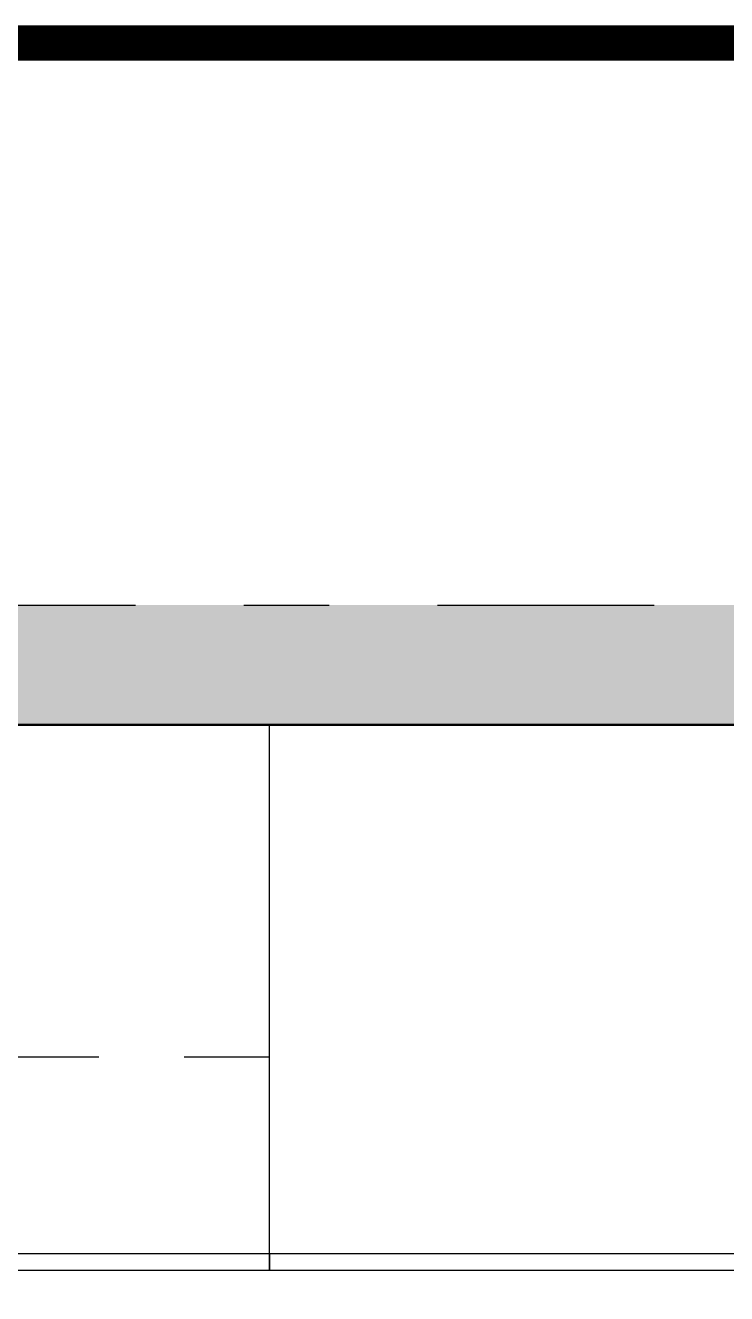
# Model space of a CAD drawing. Header units: millimetres. Extents: x 1068 to 1078.5, y 83.7 to 91.1.
# Drawn here: x 1074.86 to 1075.682, y 89.145 to 90.632 of the extents above; entities that cross this region are included whole.
import ezdxf

# ---------------------------------------------------------------- set-up
doc = ezdxf.new("R2010")
doc.units = ezdxf.units.MM
doc.linetypes.add('TRATTEGGIATA2', pattern=[9.525, 6.35, -3.175])
doc.linetypes.add('TRATTOPUNTOX2', pattern=[50.8, 25.4, -12.7, 0, -12.7])
for name, color, linetype in [('Archweb - blocchi dwg gratis', 2, 'Continuous'), ('ARREDI attrezzature - furniture', 175, 'Continuous'), ('MURATURA sezioni - wall sections', 7, 'Continuous')]:
    doc.layers.add(name, color=color, linetype=linetype)
doc.layers.add('MURATURA tratteggi - hatch walls', color=7, linetype='Continuous', lineweight=40, true_color=0xa8a8a8)

msp = doc.modelspace()

# ---------------------------------------------------------------- hatches: boundary and pattern name
at = {"layer": 'MURATURA tratteggi - hatch walls', "ltscale": 0.02}
h = msp.add_hatch(color=256, dxfattribs=at)
h.dxf.hatch_style = 1
h.paths.add_polyline_path([(1070.7266, 89.9524), (1068.0466, 89.9524), (1068.0466, 84.9169), (1070.7256, 84.9169), (1070.7256, 85.0569), (1068.1866, 85.0569), (1068.1866, 87.7233), (1070.7266, 87.7233), (1070.7266, 88.9071), (1070.5866, 88.9071), (1070.5866, 87.8733), (1069.4008, 87.8733), (1069.4008, 88.7163), (1069.3762, 88.7163), (1069.3762, 87.9733), (1069.3154, 87.9733), (1069.3154, 88.7163), (1069.2908, 88.7163), (1069.2908, 87.8733), (1068.7924, 87.8733), (1068.7924, 88.0141), (1068.1866, 88.0141), (1068.1866, 89.8124), (1069.2908, 89.8124), (1069.2908, 89.5663), (1069.4008, 89.5663), (1069.4008, 89.8124), (1070.5866, 89.8124), (1070.5866, 89.7055), (1070.7266, 89.7055)])
h.paths.add_polyline_path([(1068.7424, 87.9641), (1068.7424, 87.8733), (1068.1866, 87.8733), (1068.1866, 87.9641)], flags=16)
h.paths.add_polyline_path([(1078.5077, 89.9524), (1071.8256, 89.9524), (1071.8256, 88.4737), (1071.9666, 88.4737), (1071.9666, 89.8114), (1078.1077, 89.8114), (1078.1077, 88.9342), (1078.5077, 88.9342)])
h.paths.add_polyline_path([(1078.5077, 85.9341), (1078.1077, 85.9341), (1078.1077, 85.0569), (1071.8256, 85.0569), (1071.8256, 84.9169), (1078.5077, 84.9169)])

# ---------------------------------------------------------------- linework, layer by layer
at = {"layer": 'Archweb - blocchi dwg gratis', "color": 8, "ltscale": 0.02, "true_color": 0x787878, "const_width": 0.0413}
msp.add_lwpolyline([(1068.0466, 90.6112), (1078.5077, 90.6112)], dxfattribs=at)
at = {"layer": 'ARREDI attrezzature - furniture', "ltscale": 0.02}
msp.add_line((1075.1457, 89.1924), (1075.1457, 89.8114), dxfattribs=at)
at = {"layer": 'ARREDI attrezzature - furniture', "linetype": 'TRATTEGGIATA2', "ltscale": 0.01}
msp.add_line((1075.1457, 89.4224), (1072.5957, 89.4224), dxfattribs=at)
at = {"layer": 'ARREDI attrezzature - furniture', "ltscale": 0.02}
for points in [[(1072.5957, 89.1924), (1075.7457, 89.1924), (1075.7457, 89.8124), (1072.5957, 89.8124)], [(1074.6957, 89.1924), (1075.1457, 89.1924), (1075.1457, 89.1724), (1074.6957, 89.1724)], [(1075.1457, 89.1924), (1075.7457, 89.1924), (1075.7457, 89.1724), (1075.1457, 89.1724)]]:
    msp.add_lwpolyline(points, close=True, dxfattribs=at)
at = {"layer": 'MURATURA sezioni - wall sections', "linetype": 'TRATTOPUNTOX2', "ltscale": 0.01}
msp.add_line((1068.0466, 89.9524), (1078.5077, 89.9524), dxfattribs=at)
at = {"layer": 'MURATURA sezioni - wall sections', "ltscale": 0.02}
msp.add_line((1078.1077, 89.8114), (1071.9666, 89.8114), dxfattribs=at)

doc.saveas('drawing.dxf')
